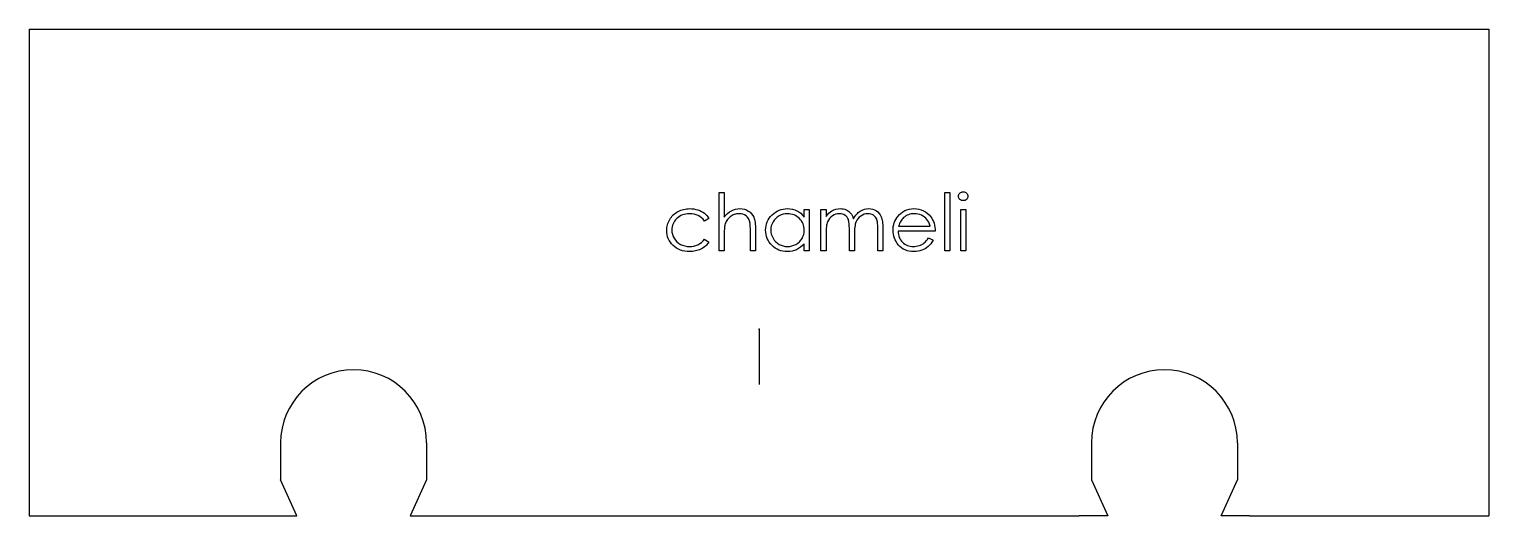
# Model space of a CAD drawing. Header units: millimetres. Extents: x -45 to 45, y -11.5 to 18.5.
import ezdxf

# ---------------------------------------------------------------- set-up
doc = ezdxf.new("R2010")
doc.units = ezdxf.units.MM
doc.header["$PDSIZE"] = -1

msp = doc.modelspace()

# ---------------------------------------------------------------- linework, layer by layer
at = {"color": 7, "linetype": 'Continuous'}
for p, q in [((-45, 18.5), (45, 18.5)), ((-45, 18.5), (-45, -11.5)), ((45, 18.5), (45, -11.5)), ((0, 0), (0, -3.401)), ((-29.5, -7), (-29.5, -9.292)), ((-20.5, -7), (-20.5, -9.292)), ((20.5, -7), (20.5, -9.292)), ((29.5, -7), (29.5, -9.292)), ((-28.5, -11.5), (-29.5, -9.292)), ((-20.5, -9.292), (-21.5, -11.5)), ((20.5, -9.292), (21.5, -11.5)), ((28.5, -11.5), (29.5, -9.292)), ((-45, -11.5), (-30.25, -11.5)), ((-30.25, -11.5), (-28.5, -11.5)), ((-21.5, -11.5), (-19.75, -11.5)), ((-19.75, -11.5), (19.75, -11.5)), ((21.5, -11.5), (19.75, -11.5)), ((30.25, -11.5), (28.5, -11.5)), ((30.25, -11.5), (45, -11.5))]:
    msp.add_line(p, q, dxfattribs=at)
at = {"color": 7, "linetype": 'Continuous', "flags": 128}
for points in [[(-2.462, 8.423), (-2.147, 8.423), (-2.147, 8.423), (-2.147, 6.908), (-2.147, 6.908), (-2.044, 7.032), (-1.934, 7.139), (-1.821, 7.23), (-1.702, 7.304), (-1.577, 7.362), (-1.448, 7.403), (-1.314, 7.427), (-1.174, 7.436), (-1.174, 7.436), (-1.033, 7.427), (-0.899, 7.4), (-0.775, 7.355), (-0.658, 7.291), (-0.553, 7.213), (-0.462, 7.122), (-0.386, 7.019), (-0.325, 6.903), (-0.3, 6.838), (-0.278, 6.764), (-0.26, 6.681), (-0.245, 6.59), (-0.233, 6.49), (-0.225, 6.382), (-0.219, 6.265), (-0.218, 6.14), (-0.218, 6.14), (-0.218, 4.833), (-0.218, 4.833), (-0.532, 4.833), (-0.532, 4.833), (-0.532, 6.036), (-0.532, 6.036), (-0.533, 6.141), (-0.534, 6.236), (-0.537, 6.323), (-0.541, 6.4), (-0.546, 6.468), (-0.552, 6.527), (-0.56, 6.578), (-0.569, 6.618), (-0.569, 6.618), (-0.606, 6.736), (-0.657, 6.839), (-0.72, 6.925), (-0.796, 6.996), (-0.885, 7.051), (-0.987, 7.09), (-1.102, 7.114), (-1.23, 7.122), (-1.23, 7.122), (-1.305, 7.119), (-1.379, 7.11), (-1.451, 7.094), (-1.521, 7.073), (-1.589, 7.045), (-1.654, 7.012), (-1.718, 6.972), (-1.779, 6.927), (-1.838, 6.876), (-1.89, 6.824), (-1.938, 6.768), (-1.981, 6.709), (-2.018, 6.647), (-2.05, 6.583), (-2.077, 6.515), (-2.099, 6.445), (-2.099, 6.445), (-2.11, 6.393), (-2.12, 6.332), (-2.129, 6.262), (-2.136, 6.18), (-2.14, 6.09), (-2.145, 5.989), (-2.147, 5.879), (-2.147, 5.758), (-2.147, 5.758), (-2.147, 4.833), (-2.147, 4.833), (-2.462, 4.833), (-2.462, 4.833), (-2.462, 8.423)], [(11.449, 8.423), (11.763, 8.423), (11.763, 8.423), (11.763, 4.833), (11.763, 4.833), (11.449, 4.833), (11.449, 4.833), (11.449, 8.423)], [(12.592, 8.468), (12.65, 8.463), (12.704, 8.448), (12.754, 8.423), (12.798, 8.389), (12.836, 8.347), (12.863, 8.301), (12.879, 8.251), (12.885, 8.197), (12.885, 8.197), (12.879, 8.145), (12.863, 8.096), (12.836, 8.05), (12.798, 8.009), (12.754, 7.974), (12.704, 7.949), (12.65, 7.934), (12.592, 7.929), (12.592, 7.929), (12.534, 7.934), (12.481, 7.949), (12.432, 7.974), (12.387, 8.009), (12.35, 8.05), (12.323, 8.096), (12.307, 8.145), (12.301, 8.197), (12.301, 8.197), (12.307, 8.251), (12.323, 8.301), (12.35, 8.347), (12.387, 8.389), (12.432, 8.423), (12.481, 8.448), (12.534, 8.463), (12.592, 8.468)], [(-3.09, 6.836), (-3.353, 6.673), (-3.353, 6.673), (-3.442, 6.778), (-3.539, 6.869), (-3.644, 6.947), (-3.756, 7.01), (-3.876, 7.059), (-4.005, 7.094), (-4.14, 7.115), (-4.284, 7.122), (-4.284, 7.122), (-4.399, 7.117), (-4.51, 7.104), (-4.615, 7.08), (-4.715, 7.049), (-4.81, 7.008), (-4.901, 6.957), (-4.986, 6.898), (-5.067, 6.829), (-5.14, 6.754), (-5.203, 6.675), (-5.257, 6.592), (-5.3, 6.506), (-5.335, 6.415), (-5.359, 6.32), (-5.373, 6.222), (-5.378, 6.119), (-5.378, 6.119), (-5.369, 5.985), (-5.342, 5.856), (-5.298, 5.729), (-5.235, 5.607), (-5.157, 5.494), (-5.065, 5.394), (-4.96, 5.308), (-4.842, 5.235), (-4.713, 5.177), (-4.577, 5.136), (-4.433, 5.111), (-4.282, 5.103), (-4.282, 5.103), (-4.143, 5.11), (-4.01, 5.131), (-3.885, 5.166), (-3.765, 5.215), (-3.652, 5.278), (-3.546, 5.355), (-3.446, 5.446), (-3.353, 5.551), (-3.353, 5.551), (-3.09, 5.379), (-3.09, 5.379), (-3.137, 5.311), (-3.189, 5.246), (-3.245, 5.186), (-3.305, 5.13), (-3.368, 5.077), (-3.436, 5.029), (-3.508, 4.984), (-3.583, 4.943), (-3.661, 4.907), (-3.742, 4.875), (-3.826, 4.849), (-3.913, 4.827), (-4.002, 4.81), (-4.094, 4.798), (-4.189, 4.791), (-4.287, 4.788), (-4.287, 4.788), (-4.435, 4.794), (-4.577, 4.812), (-4.712, 4.842), (-4.841, 4.883), (-4.964, 4.936), (-5.08, 5.002), (-5.19, 5.079), (-5.293, 5.168), (-5.387, 5.265), (-5.467, 5.368), (-5.536, 5.476), (-5.592, 5.588), (-5.636, 5.707), (-5.667, 5.83), (-5.686, 5.958), (-5.692, 6.091), (-5.692, 6.091), (-5.69, 6.182), (-5.68, 6.271), (-5.666, 6.358), (-5.645, 6.444), (-5.619, 6.528), (-5.587, 6.611), (-5.549, 6.691), (-5.506, 6.771), (-5.457, 6.847), (-5.403, 6.918), (-5.346, 6.986), (-5.284, 7.05), (-5.218, 7.108), (-5.147, 7.163), (-5.071, 7.214), (-4.992, 7.26), (-4.909, 7.301), (-4.824, 7.337), (-4.736, 7.367), (-4.646, 7.392), (-4.553, 7.411), (-4.458, 7.425), (-4.361, 7.433), (-4.261, 7.436), (-4.261, 7.436), (-4.135, 7.431), (-4.011, 7.416), (-3.89, 7.392), (-3.771, 7.358), (-3.657, 7.316), (-3.552, 7.268), (-3.456, 7.214), (-3.369, 7.155), (-3.29, 7.088), (-3.217, 7.013), (-3.15, 6.929), (-3.09, 6.836)], [(3.103, 7.391), (3.103, 4.833), (3.103, 4.833), (2.788, 4.833), (2.788, 4.833), (2.788, 5.276), (2.788, 5.276), (2.68, 5.158), (2.566, 5.057), (2.444, 4.973), (2.316, 4.906), (2.182, 4.854), (2.042, 4.818), (1.896, 4.795), (1.744, 4.788), (1.744, 4.788), (1.608, 4.795), (1.478, 4.813), (1.353, 4.843), (1.232, 4.885), (1.117, 4.94), (1.006, 5.007), (0.901, 5.085), (0.801, 5.176), (0.709, 5.276), (0.63, 5.38), (0.563, 5.49), (0.508, 5.606), (0.465, 5.727), (0.435, 5.852), (0.417, 5.983), (0.41, 6.119), (0.41, 6.119), (0.417, 6.252), (0.435, 6.381), (0.466, 6.505), (0.509, 6.624), (0.565, 6.738), (0.632, 6.846), (0.712, 6.951), (0.804, 7.05), (0.905, 7.14), (1.012, 7.219), (1.123, 7.285), (1.239, 7.339), (1.36, 7.382), (1.486, 7.412), (1.618, 7.43), (1.754, 7.436), (1.754, 7.436), (1.91, 7.428), (2.059, 7.405), (2.2, 7.366), (2.333, 7.312), (2.458, 7.241), (2.577, 7.151), (2.686, 7.044), (2.788, 6.918), (2.788, 6.918), (2.788, 7.391), (2.788, 7.391), (3.103, 7.391)], [(3.821, 7.391), (4.135, 7.391), (4.135, 7.391), (4.135, 6.947), (4.135, 6.947), (4.222, 7.061), (4.31, 7.16), (4.399, 7.241), (4.489, 7.306), (4.489, 7.306), (4.616, 7.363), (4.747, 7.404), (4.88, 7.427), (5.017, 7.436), (5.017, 7.436), (5.109, 7.431), (5.199, 7.418), (5.287, 7.395), (5.371, 7.362), (5.452, 7.322), (5.524, 7.277), (5.589, 7.225), (5.646, 7.167), (5.697, 7.099), (5.746, 7.019), (5.79, 6.925), (5.831, 6.818), (5.831, 6.818), (5.873, 6.892), (5.918, 6.961), (5.965, 7.025), (6.015, 7.085), (6.068, 7.14), (6.122, 7.191), (6.18, 7.237), (6.24, 7.278), (6.365, 7.347), (6.495, 7.397), (6.629, 7.426), (6.769, 7.436), (6.769, 7.436), (6.897, 7.427), (7.018, 7.403), (7.131, 7.361), (7.236, 7.303), (7.33, 7.23), (7.412, 7.144), (7.481, 7.045), (7.536, 6.932), (7.56, 6.869), (7.579, 6.798), (7.596, 6.72), (7.61, 6.635), (7.621, 6.542), (7.628, 6.442), (7.633, 6.334), (7.635, 6.219), (7.635, 6.219), (7.635, 4.833), (7.635, 4.833), (7.321, 4.833), (7.321, 4.833), (7.321, 6.22), (7.321, 6.22), (7.32, 6.318), (7.317, 6.409), (7.312, 6.491), (7.306, 6.565), (7.297, 6.631), (7.287, 6.689), (7.275, 6.74), (7.261, 6.782), (7.226, 6.855), (7.18, 6.921), (7.124, 6.978), (7.058, 7.029), (6.983, 7.069), (6.9, 7.099), (6.811, 7.116), (6.714, 7.122), (6.714, 7.122), (6.596, 7.113), (6.483, 7.087), (6.374, 7.043), (6.271, 6.982), (6.177, 6.906), (6.097, 6.818), (6.03, 6.719), (5.977, 6.608), (5.955, 6.545), (5.936, 6.472), (5.921, 6.389), (5.908, 6.297), (5.898, 6.194), (5.89, 6.082), (5.886, 5.96), (5.885, 5.828), (5.885, 5.828), (5.885, 4.833), (5.885, 4.833), (5.571, 4.833), (5.571, 4.833), (5.571, 6.134), (5.571, 6.134), (5.57, 6.244), (5.567, 6.346), (5.562, 6.438), (5.556, 6.52), (5.547, 6.594), (5.538, 6.658), (5.526, 6.713), (5.512, 6.759), (5.477, 6.837), (5.432, 6.907), (5.375, 6.969), (5.308, 7.022), (5.232, 7.066), (5.148, 7.097), (5.059, 7.115), (4.962, 7.122), (4.962, 7.122), (4.848, 7.113), (4.738, 7.087), (4.632, 7.045), (4.529, 6.985), (4.435, 6.911), (4.354, 6.825), (4.286, 6.727), (4.231, 6.617), (4.209, 6.555), (4.189, 6.487), (4.172, 6.409), (4.159, 6.325), (4.148, 6.233), (4.141, 6.133), (4.136, 6.025), (4.135, 5.91), (4.135, 5.91), (4.135, 4.833), (4.135, 4.833), (3.821, 4.833), (3.821, 4.833), (3.821, 7.391)], [(10.452, 5.641), (10.731, 5.494), (10.731, 5.494), (10.662, 5.377), (10.588, 5.272), (10.51, 5.178), (10.426, 5.097), (10.337, 5.026), (10.243, 4.964), (10.143, 4.911), (10.037, 4.867), (9.926, 4.833), (9.807, 4.808), (9.682, 4.793), (9.549, 4.788), (9.549, 4.788), (9.402, 4.795), (9.263, 4.814), (9.133, 4.845), (9.01, 4.889), (8.897, 4.946), (8.791, 5.016), (8.693, 5.098), (8.604, 5.192), (8.524, 5.295), (8.454, 5.401), (8.396, 5.51), (8.348, 5.623), (8.31, 5.738), (8.284, 5.857), (8.268, 5.98), (8.263, 6.105), (8.263, 6.105), (8.268, 6.223), (8.281, 6.338), (8.304, 6.449), (8.336, 6.558), (8.378, 6.663), (8.428, 6.765), (8.489, 6.864), (8.557, 6.959), (8.557, 6.959), (8.655, 7.071), (8.76, 7.168), (8.873, 7.249), (8.994, 7.317), (9.123, 7.369), (9.26, 7.406), (9.404, 7.428), (9.557, 7.436), (9.557, 7.436), (9.714, 7.428), (9.863, 7.404), (10.004, 7.365), (10.137, 7.31), (10.262, 7.24), (10.378, 7.153), (10.487, 7.05), (10.587, 6.932), (10.587, 6.932), (10.652, 6.841), (10.707, 6.744), (10.755, 6.641), (10.793, 6.533), (10.824, 6.419), (10.846, 6.3), (10.86, 6.175), (10.865, 6.045), (10.865, 6.045), (8.577, 6.045), (8.577, 6.045), (8.583, 5.944), (8.597, 5.847), (8.62, 5.755), (8.651, 5.668), (8.688, 5.586), (8.735, 5.509), (8.789, 5.436), (8.852, 5.367), (8.92, 5.305), (8.993, 5.251), (9.069, 5.206), (9.15, 5.168), (9.234, 5.14), (9.322, 5.119), (9.414, 5.107), (9.51, 5.103), (9.51, 5.103), (9.604, 5.106), (9.696, 5.117), (9.787, 5.136), (9.877, 5.162), (9.963, 5.194), (10.042, 5.232), (10.114, 5.274), (10.18, 5.321), (10.244, 5.378), (10.311, 5.451), (10.38, 5.538), (10.452, 5.641)], [(12.436, 7.391), (12.75, 7.391), (12.75, 7.391), (12.75, 4.833), (12.75, 4.833), (12.436, 4.833), (12.436, 4.833), (12.436, 7.391)], [(1.758, 7.122), (1.62, 7.113), (1.489, 7.089), (1.362, 7.047), (1.241, 6.99), (1.129, 6.918), (1.029, 6.832), (0.94, 6.733), (0.864, 6.62), (0.803, 6.499), (0.759, 6.374), (0.733, 6.247), (0.724, 6.116), (0.724, 6.116), (0.733, 5.985), (0.759, 5.858), (0.804, 5.733), (0.865, 5.611), (0.942, 5.497), (1.031, 5.397), (1.132, 5.31), (1.245, 5.236), (1.366, 5.178), (1.491, 5.136), (1.621, 5.111), (1.755, 5.103), (1.755, 5.103), (1.891, 5.111), (2.024, 5.136), (2.152, 5.177), (2.277, 5.235), (2.392, 5.307), (2.495, 5.391), (2.582, 5.487), (2.655, 5.595), (2.713, 5.712), (2.756, 5.837), (2.78, 5.968), (2.788, 6.107), (2.788, 6.107), (2.784, 6.212), (2.77, 6.314), (2.746, 6.412), (2.714, 6.504), (2.672, 6.592), (2.621, 6.677), (2.561, 6.756), (2.49, 6.831), (2.414, 6.899), (2.333, 6.958), (2.248, 7.008), (2.159, 7.049), (2.065, 7.081), (1.967, 7.104), (1.864, 7.118), (1.758, 7.122)], [(10.551, 6.359), (10.514, 6.483), (10.469, 6.594), (10.416, 6.691), (10.356, 6.775), (10.287, 6.85), (10.207, 6.916), (10.117, 6.975), (10.017, 7.026), (9.91, 7.069), (9.8, 7.098), (9.688, 7.116), (9.573, 7.122), (9.573, 7.122), (9.479, 7.118), (9.388, 7.107), (9.3, 7.088), (9.217, 7.062), (9.136, 7.028), (9.059, 6.987), (8.985, 6.938), (8.914, 6.882), (8.914, 6.882), (8.865, 6.836), (8.82, 6.784), (8.777, 6.727), (8.737, 6.665), (8.701, 6.596), (8.667, 6.522), (8.637, 6.444), (8.61, 6.359), (8.61, 6.359), (10.551, 6.359)]]:
    msp.add_lwpolyline(points, dxfattribs=at)
at = {"color": 7, "linetype": 'Continuous'}
for centre in [(-25, -7), (25, -7)]:
    msp.add_arc(centre, 4.5, 0, 180, dxfattribs=at)
msp.add_point((0, 0), dxfattribs=at)

doc.saveas('drawing.dxf')
